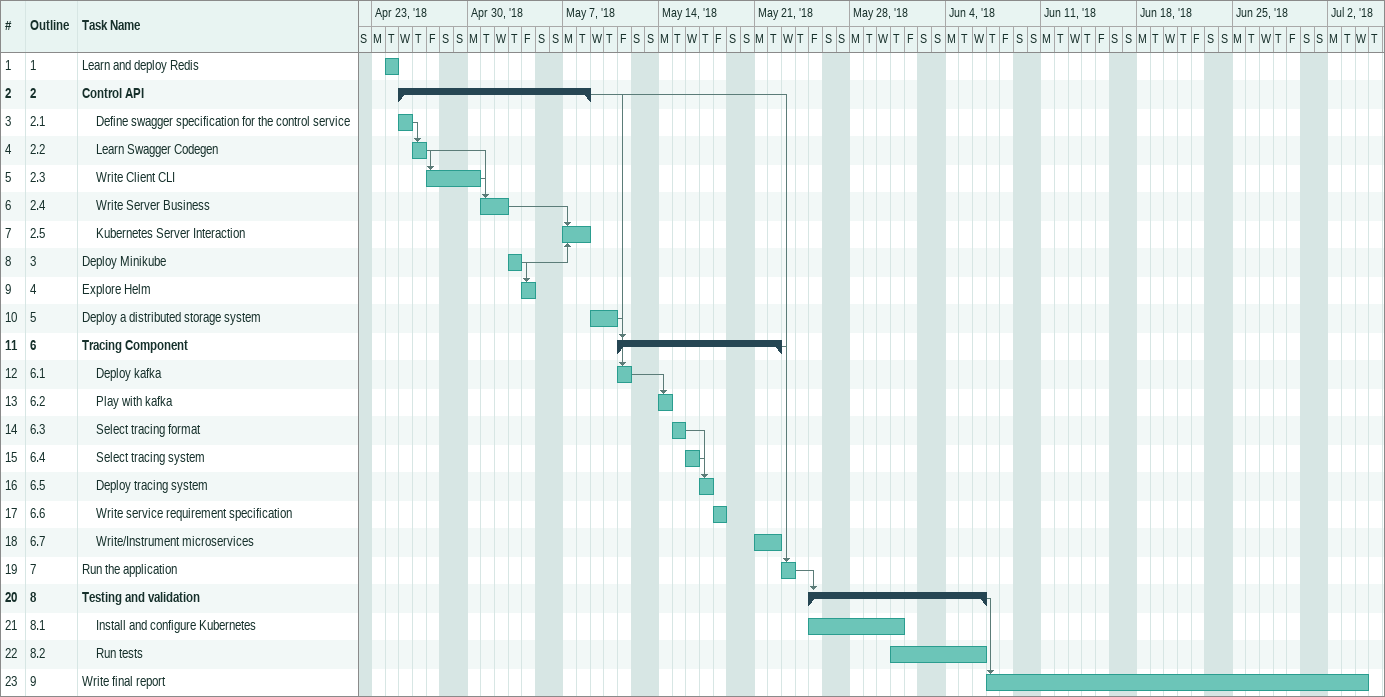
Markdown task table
| ID | WBS | Task | Start | Finish | Predecessors |
|---|---|---|---|---|---|
| 1 | 1 | Learn and deploy Redis | 2018-04-24 | 2018-04-24 |  |
| 2 | 2 | **Control API** | 2018-04-25 | 2018-05-08 |  |
| 3 | 2.1 | Define swagger specification for the control service | 2018-04-25 | 2018-04-25 |  |
| 4 | 2.2 | Learn Swagger Codegen | 2018-04-26 | 2018-04-26 | 3 |
| 5 | 2.3 | Write Client CLI | 2018-04-27 | 2018-04-30 | 4 |
| 6 | 2.4 | Write Server Business | 2018-05-01 | 2018-05-02 | 4, 5 |
| 7 | 2.5 | Kubernetes Server Interaction | 2018-05-07 | 2018-05-08 | 6, 8 |
| 8 | 3 | Deploy Minikube | 2018-05-03 | 2018-05-03 |  |
| 9 | 4 | Explore Helm | 2018-05-04 | 2018-05-04 | 8 |
| 10 | 5 | Deploy a distributed storage system | 2018-05-09 | 2018-05-10 |  |
| 11 | 6 | **Tracing Component** | 2018-05-11 | 2018-05-22 | 2, 10 |
| 12 | 6.1 | Deploy kafka | 2018-05-11 | 2018-05-11 | 10 |
| 13 | 6.2 | Play with kafka | 2018-05-14 | 2018-05-14 | 12 |
| 14 | 6.3 | Select tracing format | 2018-05-15 | 2018-05-15 |  |
| 15 | 6.4 | Select tracing system | 2018-05-16 | 2018-05-16 |  |
| 16 | 6.5 | Deploy tracing system | 2018-05-17 | 2018-05-17 | 14, 15 |
| 17 | 6.6 | Write service requirement specification | 2018-05-18 | 2018-05-18 |  |
| 18 | 6.7 | Write/Instrument microservices | 2018-05-21 | 2018-05-22 |  |
| 19 | 7 | Run the application | 2018-05-23 | 2018-05-23 | 2, 11 |
| 20 | 8 | **Testing and validation** | 2018-05-25 | 2018-06-06 | 19 |
| 21 | 8.1 | Install and configure Kubernetes | 2018-05-25 | 2018-05-31 |  |
| 22 | 8.2 | Run tests | 2018-05-31 | 2018-06-06 |  |
| 23 | 9 | Write final report | 2018-06-07 | 2018-07-04 | 20 |
